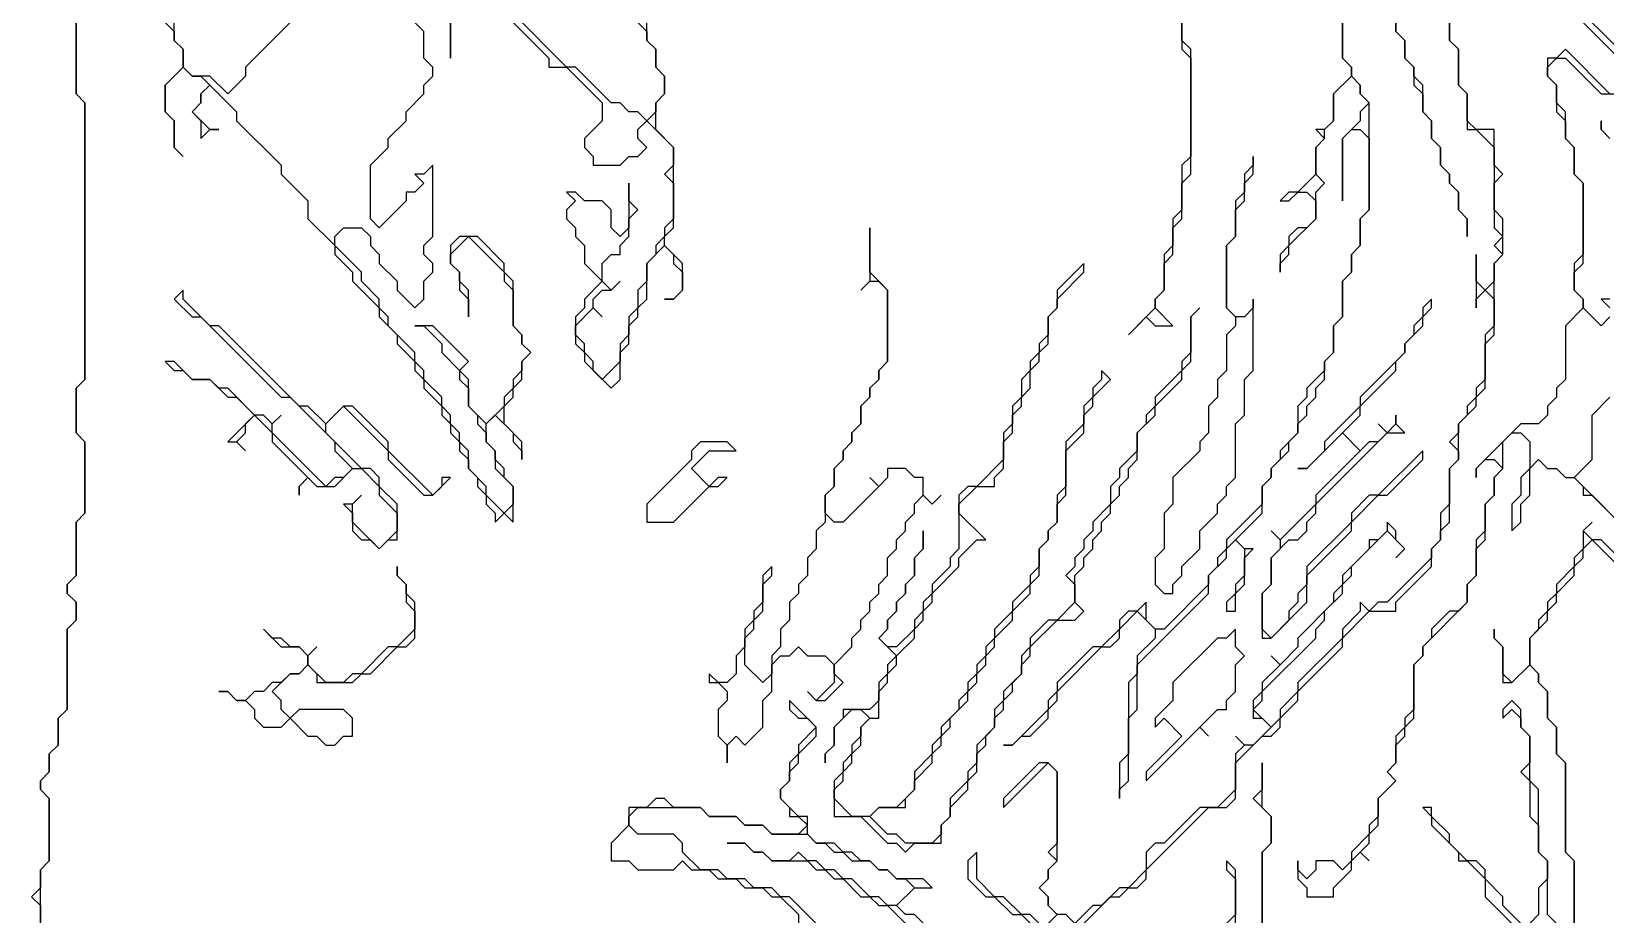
# Model space of a CAD drawing. Header units: metres. Extents: x 0 to 1000, y 0 to 1405.
# Drawn here: x 667 to 711.12, y 767 to 791.75 of the extents above; entities that cross this region are included whole.
import ezdxf

# ---------------------------------------------------------------- set-up
doc = ezdxf.new("R2010")
doc.units = ezdxf.units.M

msp = doc.modelspace()

# ---------------------------------------------------------------- linework, layer by layer
for points in [[(703.75, 794.75), (703.75, 791), (704, 790.75), (704, 790.5), (703.5, 790), (703.5, 789.25), (703.25, 789), (703, 789), (703.25, 788.75), (703, 788.5), (703, 787.75), (702.5, 787.25), (702.25, 787.25), (702, 787), (702.25, 787), (702.5, 787.25), (702.75, 787.25), (703, 787), (703, 786.5), (702.75, 786.25), (702.5, 786.25), (702.25, 786), (702.25, 785.75), (702, 785.5), (702, 785), (702, 785.25), (702.25, 785.5), (702.25, 785.75), (703, 786.5), (703, 787.25), (703.25, 787.5), (703, 787.75), (703, 788.5), (703.25, 788.75), (703.25, 789), (703.5, 789.25), (703.5, 790), (704, 790.5), (704.25, 790.25), (704.25, 790), (704.5, 789.75), (704.25, 789.5), (704.25, 789.25), (703.75, 788.75), (703.75, 787), (703.75, 788.75), (704, 789), (704.25, 789), (704.5, 788.75), (704.5, 786.75), (704.25, 786.5), (704.25, 785.75), (704, 785.5), (704, 785), (703.75, 784.75), (703.75, 783.75), (703.5, 783.5), (703.5, 782.75), (703.25, 782.5), (703.25, 782.25), (702.75, 781.75), (702.75, 781.5), (702.5, 781.25), (702.5, 780.5), (702, 780), (702, 779.75), (701.75, 779.5), (701.75, 779.25), (701.5, 779), (701.5, 778.5), (700.5, 777.5), (700.5, 777.25), (700.25, 777), (700.25, 776.75), (700, 776.5), (700, 776.25), (698.75, 775), (698.5, 775), (698.25, 775.25), (698.25, 775.75), (698, 775.5), (697.75, 775.5), (697.5, 775.25), (697.5, 775), (697, 774.5), (696.75, 774.5), (695.75, 773.5), (695.75, 773.25), (695.5, 773), (695.5, 772.75), (694.5, 771.75), (694.25, 771.75), (694.5, 771.75), (694.75, 772), (695, 772), (695.5, 772.5), (695.5, 772.75), (695.75, 773), (695.75, 773.25), (697, 774.5), (697.25, 774.5), (697.5, 774.75), (697.5, 775), (698, 775.5), (698.5, 775), (698.5, 774.75), (698, 774.25), (698, 773.75), (697.75, 773.5), (697.75, 771.5), (697.5, 771.25), (697.5, 770.25), (697.5, 770.5), (697.75, 770.75), (697.75, 772.5), (698, 772.75), (698, 774), (700, 776), (700, 776.5), (700.5, 777), (700.5, 777.25), (700.75, 777.5), (701, 777.25), (701, 776.5), (700.75, 776.25), (700.75, 776), (700.5, 775.75), (700.5, 775.5), (700.75, 775.5), (700.75, 776), (701, 776.25), (701, 777), (701.25, 777.25), (701, 777.25), (700.75, 777.5), (701.5, 778.25), (701.5, 779), (701.75, 779.25), (701.75, 779.5), (702.25, 780), (702.25, 780.25), (702.5, 780.5), (702.5, 780.75), (702.75, 781), (702.75, 781.25), (703, 781.5), (703, 781.75), (703.25, 782), (703.25, 782.5), (703.5, 782.75), (703.5, 783.5), (703.75, 783.75), (703.75, 784.75), (704, 785), (704, 785.5), (704.25, 785.75), (704.25, 786.5), (704.5, 786.75), (704.5, 789.75), (704.25, 790), (704.25, 790.25), (704, 790.5), (704, 790.75), (703.75, 791), (703.75, 793)], [(668.25, 794), (668.25, 790), (668.5, 789.75), (668.5, 782), (668.25, 781.75), (668.25, 780.5), (668.5, 780.25), (668.5, 778.25), (668.25, 778), (668.25, 776.5), (668, 776.25), (668, 776), (668.25, 775.75), (668.25, 775.25), (668, 775), (668, 772.75), (667.75, 772.5), (667.75, 771.75), (667.5, 771.5), (667.5, 771), (667.25, 770.75), (667.25, 770.5), (667.5, 770.25), (667.5, 768.5), (667.25, 768.25), (667.25, 767.75), (667, 767.5), (667.25, 767.25), (667.25, 766.5)], [(667.25, 766.5), (667.25, 768.25), (667.5, 768.5), (667.5, 770.25), (667.25, 770.5), (667.25, 770.75), (667.5, 771), (667.5, 771.5), (667.75, 771.75), (667.75, 772.5), (668, 772.75), (668, 775), (668.25, 775.25), (668.25, 775.75), (668, 776), (668, 776.25), (668.25, 776.5), (668.25, 778), (668.5, 778.25), (668.5, 780.25), (668.25, 780.5), (668.25, 781.75), (668.5, 782), (668.5, 789.75), (668.25, 790), (668.25, 794)], [(670.25, 792.5), (671, 791.75), (671, 791.5), (671.25, 791.25), (671.25, 790.75), (670.75, 790.25), (670.75, 789.5), (671, 789.25), (671, 788.5), (671.25, 788.25), (671, 788.5), (671, 789.25), (670.75, 789.5), (670.75, 790.25), (671.25, 790.75), (671.5, 790.5), (671.75, 790.5), (672, 790.25), (671.75, 790), (671.75, 789.75), (671.5, 789.5), (671.75, 789.25), (671.75, 788.75), (672, 789), (672.25, 789), (672, 789), (671.5, 789.5), (671.75, 789.75), (671.75, 790), (672, 790.25), (672.75, 789.5), (672.75, 789.25), (674, 788), (674, 787.75), (674.75, 787), (674.75, 786.5), (675.5, 785.75), (675.5, 785.5), (676, 785), (676, 784.75), (676.75, 784), (676.75, 783.75), (677.25, 783.25), (677.25, 783), (677.75, 782.5), (677.75, 782.25), (678, 782), (678, 781.75), (678.5, 781.25), (678.5, 781), (678.75, 780.75), (678.75, 780.5), (679, 780.25), (679, 780), (679.25, 779.75), (679.25, 779.5), (679.5, 779.25), (679.5, 779), (679.75, 778.75), (679.75, 778.5), (680, 778.25), (680, 778), (680.25, 778.25), (680.5, 778), (680.5, 779), (680.25, 779.25), (680.25, 779.5), (680, 779.75), (680, 780), (679.75, 780.25), (679.75, 780.75), (680, 781), (680.5, 780.5), (680.5, 780.25), (680.75, 780), (680.75, 779.75), (680.75, 780.25), (680.25, 780.75), (680.25, 781.25), (680.5, 781.5), (680.5, 781.75), (680.75, 782), (680.75, 782.5), (681, 782.75), (680.75, 783), (680.75, 783.25), (680.5, 783.5), (680.5, 784.75), (680.25, 785), (680.25, 785.25), (679.5, 786), (679, 786), (678.75, 785.75), (678.75, 785.25), (679, 785), (679, 784.5), (679.25, 784.25), (679.25, 783.75), (679.25, 784.5), (679, 784.75), (679, 785), (678.75, 785.25), (678.75, 785.5), (679.25, 786), (680.25, 785), (680.25, 784.75), (680.5, 784.5), (680.5, 783.5), (680.75, 783.25), (680.75, 783), (681, 782.75), (680.75, 782.5), (680.75, 782.25), (680.5, 782), (680.5, 781.75), (680.25, 781.5), (680.25, 781.25), (679.75, 780.75), (679.25, 781.25), (679.25, 782), (679, 782.25), (679.25, 782.5), (678.25, 783.5), (677.75, 783.5), (678, 783.5), (678.5, 783), (678.5, 782.75), (679, 782.25), (679, 782), (679.25, 781.75), (679.25, 781.25), (679.5, 781), (679.5, 780.75), (679.75, 780.5), (679.75, 780.25), (680, 780), (680, 779.5), (680.5, 779), (680.5, 778.5), (680.25, 778.25), (679.75, 778.75), (679.75, 779), (679.25, 779.5), (679.25, 780), (679, 780.25), (679, 780.5), (678.75, 780.75), (678.75, 781), (678.5, 781.25), (678.5, 781.5), (678, 782), (678, 782.25), (677.75, 782.5), (677.75, 782.75), (677, 783.5), (677, 783.75), (676.75, 784), (676.75, 784.25), (676.25, 784.75), (676.25, 785), (675.5, 785.75), (675.5, 786), (675.75, 786.25), (676.25, 786.25), (676.5, 786), (676.5, 785.75), (676.75, 785.5), (676.75, 785.25), (677.25, 784.75), (677.25, 784.5), (677.75, 784), (678, 784.25), (678, 784.75), (678.25, 785), (678.25, 785.25), (678, 785.5), (678, 785.75), (678.25, 786), (678.25, 788), (678, 787.75), (677.75, 787.75), (678, 787.5), (677.75, 787.25), (677.5, 787.25), (677.5, 787), (676.75, 786.25), (676.5, 786.5), (676.5, 788), (677, 788.5), (677, 788.75), (677.5, 789.25), (677.5, 789.5), (678, 790), (678, 790.25), (678.25, 790.5), (678.25, 790.75), (678, 791), (678, 791.75), (677.75, 792)], [(706.75, 792.5), (706.75, 791.5), (707, 791.25), (707, 790.25), (707.25, 790), (707.25, 789), (707.5, 789), (708, 788.5), (708, 786.25), (708.25, 786), (708, 785.75), (708.25, 785.5), (708, 785.25), (708, 784.75), (707.75, 784.5), (707.5, 784.75), (707.5, 785.5), (707.5, 784), (707.5, 784.25), (707.75, 784.5), (708, 784.25), (708, 783.5), (707.75, 783.25), (707.75, 782), (707.5, 781.75), (707.5, 781.5), (707.25, 781.25), (707.25, 781), (707, 780.75), (707, 780.5), (706.75, 780.25), (707, 780), (707, 779.75), (706.75, 779.5), (706.75, 778.5), (706.5, 778.25), (706.5, 777.5), (706.25, 777.25), (706.25, 777), (705, 775.75), (704.75, 775.75), (704.5, 775.5), (704.25, 775.75), (704.25, 775.5), (703.75, 775), (703.75, 774.75), (702.5, 773.5), (702.5, 773.25), (702, 772.75), (702, 772.5), (701.75, 772.25), (701.25, 772.75), (701.5, 773), (701.5, 773.25), (703, 774.75), (703, 775), (703.25, 775.25), (703.25, 775.5), (703.75, 776), (703.75, 776.25), (704, 776.5), (704, 776.75), (705, 777.75), (705.5, 777.25), (705.25, 777), (705.5, 777.25), (705.25, 777.5), (705.25, 777.75), (705, 778), (705, 777.75), (704.75, 777.5), (704.5, 777.5), (704.5, 777.25), (703.75, 776.5), (703.75, 776.25), (703.5, 776), (703.5, 775.75), (702.5, 774.75), (702.5, 774.5), (702, 774), (701.75, 774.25), (702, 774), (701.5, 773.5), (701.5, 773.25), (701.25, 773), (701.25, 772.5), (701.5, 772.5), (701.75, 772.25), (701.25, 771.75), (701, 771.75), (700.75, 772), (701, 771.75), (700.75, 771.5), (700.75, 770.5), (700.25, 770), (699.75, 770), (698.75, 769), (698.5, 769), (698.25, 768.75), (698.25, 768.25), (697.75, 767.75), (697.5, 767.75), (697, 767.25), (696.75, 767.25), (696.25, 766.75), (696, 767), (695.75, 767), (695.5, 767.25), (695.5, 767.5), (695.25, 767.75), (695.5, 768), (695.5, 768.25), (695.75, 768.5), (695.75, 771), (695.5, 771.25), (695.25, 771.25), (694.25, 770.25), (694.25, 770), (695.5, 771.25), (695.75, 771), (695.75, 769), (695.5, 768.75), (695.75, 768.5), (695.5, 768.25), (695.5, 768), (695.25, 767.75), (695.5, 767.5), (695.5, 767.25), (695.75, 767), (695.5, 766.75)], [(696.5, 766.75), (697.25, 767.5), (697.5, 767.5), (697.75, 767.75), (698, 767.75), (698.25, 768), (698.25, 768.25), (700, 770), (700.5, 770), (700.75, 770.25), (700.75, 771.25), (701.5, 772), (701.75, 772), (702, 772.25), (702, 772.5), (702.5, 773), (702.5, 773.25), (703.75, 774.5), (703.75, 774.75), (704.5, 775.5), (705.25, 775.5), (705.25, 775.75), (706.25, 776.75), (706.25, 777.25), (706.5, 777.5), (706.5, 777.75), (706.75, 778), (706.75, 779.5), (707, 779.75), (707, 780.75), (707.5, 781.25), (707.5, 781.5), (707.75, 781.75), (707.75, 783), (708, 783.25), (708, 785.25), (708.25, 785.5), (708.25, 786.5), (708, 786.75), (708, 787.5), (708.25, 787.75), (708, 788), (708, 789), (707.5, 789), (707.25, 789.25), (707.25, 790), (707, 790.25), (707, 791.25), (706.75, 791.5), (706.75, 792.5)], [(699.25, 792.5), (699.25, 791.25), (699.5, 791), (699.5, 788.25), (699.25, 788), (699.25, 786.75), (699, 786.5), (699, 785.75), (698.75, 785.5), (698.75, 784.5), (698.5, 784.25), (698.5, 784), (697.75, 783.25), (698.25, 783.75), (698.5, 783.5), (699, 783.5), (698.5, 784), (698.5, 784.25), (698.75, 784.5), (698.75, 785.25), (699, 785.5), (699, 786.25), (699.25, 786.5), (699.25, 787.5), (699.5, 787.75), (699.5, 791.25), (699.25, 791.5), (699.25, 792.5)], [(710, 792.5), (711.5, 791)], [(711.5, 791.25), (710.25, 792.5)], [(674.5, 792.25), (673, 790.75), (673, 790.5), (672.5, 790), (672, 790.5), (671.5, 790.5), (671.25, 790.75), (671.25, 791.25), (671, 791.5), (671, 792)], [(684, 792), (684.25, 791.75), (684.25, 791.5), (684.5, 791.25), (684.5, 790.75), (684.75, 790.5), (684.75, 790), (684.5, 789.75), (684.5, 789.5), (684.25, 789.25), (684, 789.5), (683.75, 789.5), (683.5, 789.75), (683.25, 789.75), (682.25, 790.75), (682, 790.75), (680.5, 792.25)], [(705.25, 792.25), (705.25, 791.75), (705.5, 791.5), (705.5, 791), (705.75, 790.75), (705.75, 790.25), (706, 790), (706, 789.5), (706.25, 789.25), (706.25, 788.75), (706.5, 788.5), (706.5, 788), (706.75, 787.75), (706.75, 787.5), (707, 787.25), (707, 786.75), (707.25, 786.5), (707.25, 786), (707.25, 786.5), (707, 786.75), (707, 787.25), (706.75, 787.5), (706.75, 787.75), (706.5, 788), (706.5, 788.5), (706.25, 788.75), (706.25, 789.25), (706, 789.5), (706, 790.25), (705.75, 790.5), (705.75, 790.75), (705.5, 791), (705.5, 791.5), (705.25, 791.75), (705.25, 792.25)], [(678.75, 792), (678.75, 791), (678.75, 792)], [(680.5, 792), (681.5, 791), (681.5, 790.75), (682, 790.75), (683, 789.75), (683, 789.25), (682.5, 788.75), (682.5, 788.5), (682.75, 788.25), (682.75, 788), (683.5, 788), (683.75, 788.25), (684, 788.25), (684.25, 788.5), (684, 788.75), (684, 789), (684.25, 789.25), (685, 788.5), (685, 788), (684.75, 787.75), (685, 787.5), (685, 786.5), (684.75, 786.25), (684.75, 786), (684.5, 785.75), (684.5, 785.5), (684.25, 785.25), (684.25, 784.75), (684, 784.5), (684, 784), (683.75, 783.75), (683.75, 783.25), (683.5, 783), (683.5, 782.5), (683, 782), (682.75, 782.25), (682.75, 782.5), (682.5, 782.75), (682.5, 783), (682.25, 783.25), (682.25, 783.5), (682.75, 784), (683, 783.75), (682.75, 784), (682.75, 784.25), (683, 784.5), (683.25, 784.5), (683.5, 784.75), (683.25, 784.5), (683, 784.75), (683, 785.25), (683.25, 785.5), (683.5, 785.5), (683.5, 785.75), (683.75, 786), (683.75, 786.5), (684, 786.75), (683.75, 787), (683.75, 787.5), (683.75, 786.25), (683.5, 786), (683.25, 786.25), (683.25, 786.75), (683, 787), (682.5, 787), (682.25, 787.25), (682, 787.25), (682.25, 787), (682, 786.75), (682, 786.5), (682.25, 786.25), (682.25, 786), (682.5, 785.75), (682.5, 785.25), (683, 784.75), (682.5, 784.25), (682.5, 784), (682.25, 783.75), (682.25, 783), (682.5, 782.75), (682.5, 782.5), (683.25, 781.75), (683.5, 782), (683.5, 782.75), (683.75, 783), (683.75, 783.5), (684, 783.75), (684, 784), (684.25, 784.25), (684.25, 785.25), (684.75, 785.75), (685, 785.5), (685, 785.25), (685.25, 785), (685.25, 784.5), (685, 784.25), (684.75, 784.25), (685, 784.25), (685.25, 784.5), (685.25, 785.25), (684.75, 785.75), (684.75, 786), (685, 786.25), (685, 788.5), (684.5, 789), (684.5, 789.75), (684.75, 790), (684.75, 790.5), (684.5, 790.75), (684.5, 791.25), (684.25, 791.5), (684.25, 792)], [(711.25, 790), (710, 791.25), (709.75, 791), (709.5, 791), (709.5, 790.5), (709.75, 790.25), (709.75, 789.5), (710, 789.25), (710, 788.75), (710.25, 788.5), (710.25, 787.75), (710.5, 787.5), (710.5, 785.5), (710.25, 785.25), (710.25, 784.5), (710.5, 784.25), (710.5, 784), (710, 783.5), (710, 782), (709.75, 781.75), (709.75, 781.5), (709.5, 781.25), (709.5, 781), (709.25, 780.75), (708.75, 780.75), (707.5, 779.5), (707.5, 779.25), (707.5, 779.5), (707.75, 779.75), (708, 779.75), (708.25, 779.5), (708, 779.25), (708, 778.75), (707.75, 778.5), (707.75, 777.75), (707.5, 777.5), (707.5, 776.5), (707.25, 776.25), (707.25, 775.75), (707, 775.5), (706.75, 775.5), (706.25, 775), (706.25, 774.75), (706, 774.5), (706, 774.25), (705.75, 774), (705.75, 772.75), (705.5, 772.5), (705.5, 772.25), (705.25, 772), (705.25, 771.25), (705, 771), (705.25, 770.75), (704.75, 770.25), (704.75, 769.75), (704.5, 769.5), (704.5, 769.25), (704, 768.75), (704, 768.5), (703.75, 768.25), (703.5, 768.5), (703, 768.5), (703, 768.25), (702.75, 768), (702.5, 768.25), (702.5, 768.5), (702.5, 768), (702.75, 767.75), (702.75, 767.5), (703.5, 767.5), (703.5, 767.75), (704, 768.25), (704, 768.5), (704.25, 768.75), (704.5, 768.5), (704.25, 768.75), (704.5, 769), (704.5, 769.25), (704.75, 769.5), (704.75, 770.25), (705.25, 770.75), (705, 771), (705.25, 771.25), (705.25, 771.75), (705.5, 772), (705.5, 772.25), (705.75, 772.5), (705.75, 774), (706, 774.25), (706, 774.5), (707.25, 775.75), (707.25, 776.25), (707.5, 776.5), (707.5, 777.25), (707.75, 777.5), (707.75, 778.5), (708, 778.75), (708, 779.25), (708.25, 779.5), (708.25, 780.25), (708.5, 780.5), (708.75, 780.5), (709, 780.25), (709, 779.5), (708.75, 779.25), (708.75, 778.75), (708.5, 778.5), (708.5, 777.75), (708.75, 778), (708.75, 778.5), (709, 778.75), (709, 779.5), (709.25, 779.75), (709.5, 779.5), (709.75, 779.5), (710, 779.25), (710.25, 779.25), (710.5, 779), (710.5, 778.75), (710.75, 778.75), (711.5, 778)], [(711.25, 783.75), (711, 783.5), (710.5, 784), (710.5, 784.25), (710.25, 784.5), (710.25, 785), (710.5, 785.25), (710.5, 787.5), (710.25, 787.75), (710.25, 788.5), (710, 788.75), (710, 789.5), (709.75, 789.75), (709.75, 790.25), (709.5, 790.5), (709.5, 790.75), (709.75, 791), (710, 791), (711, 790), (711.5, 790)], [(711.25, 788.75), (711, 789), (711, 789.25), (711, 789), (711.25, 788.75)], [(711.25, 784.25), (711, 784.25), (711.25, 784)], [(711.25, 778.25), (710.25, 779.25), (710.75, 779.75), (710.75, 781), (711.25, 781.5)], [(712.25, 776.25), (711, 777.5), (710.75, 777.5), (710.5, 777.75), (710.75, 778), (710.5, 777.75), (710.5, 777.25), (710.25, 777), (710.25, 776.75), (709.75, 776.25), (709.75, 776), (709.5, 775.75), (709.5, 775.5), (709.25, 775.25), (709.25, 775), (709, 774.75), (709, 774), (708.5, 773.5), (708.25, 773.75), (708.25, 774.5), (708, 774.75), (708, 775), (708, 774.75), (708.25, 774.5), (708.25, 773.5), (708.5, 773.5), (709, 774), (709.25, 773.75), (709.25, 773.5), (709.5, 773.25), (709.5, 772.5), (709.75, 772.25), (709.75, 771.5), (710, 771.25), (710, 768.75), (710.25, 768.5), (710.25, 765.75)], [(710.25, 765.75), (710.25, 768.5), (710, 768.75), (710, 771.25), (709.75, 771.5), (709.75, 772.25), (709.5, 772.5), (709.5, 773.25), (709.25, 773.5), (709.25, 773.75), (709, 774), (709, 774.75), (709.5, 775.25), (709.5, 775.5), (709.75, 775.75), (709.75, 776), (710.25, 776.5), (710.25, 776.75), (710.5, 777), (710.5, 777.25), (710.75, 777.5), (711.5, 776.75)], [(692.25, 766.5), (691.75, 767), (691.5, 767), (691.25, 767.25), (691.75, 767.75), (692.25, 767.75), (692, 768), (691.25, 768), (691, 768.25), (690.75, 768.25), (690.5, 768.5), (690.25, 768.5), (690, 768.75), (689.75, 768.75), (689.5, 769), (689, 769), (688.75, 769.25), (688.75, 769.75), (688.5, 769.75), (688, 770.25), (688, 770.5), (688.25, 770.75), (688.25, 771), (688.5, 771.25), (688.5, 771.5), (689, 772), (689, 772.25), (688.25, 773), (688.25, 772.75), (688.5, 772.5), (688.75, 772.5), (689, 772.25), (688.5, 771.75), (688.5, 771.5), (688.25, 771.25), (688.25, 770.75), (688, 770.5), (688, 770.25), (688.25, 770), (688.25, 769.75), (688.5, 769.75), (688.75, 769.5), (688.5, 769.25), (687.75, 769.25), (687.5, 769.5), (687, 769.5), (686.75, 769.75), (686, 769.75), (685.75, 770), (685, 770), (684.75, 770.25), (684.5, 770.25), (684.25, 770), (683.75, 770), (683.75, 769.5), (683.25, 769), (683.25, 768.5), (683.75, 768.5), (684, 768.25), (685, 768.25), (685.25, 768.5), (685.5, 768.25), (686, 768.25), (686.25, 768), (686.75, 768), (687, 767.75), (687.5, 767.75), (687.75, 767.5), (688, 767.5), (688.5, 767), (688.5, 766.75)], [(709.75, 766.75), (709.5, 767), (709.5, 768.5), (709.25, 768.75), (709.25, 770.5), (709, 770.75), (709, 772), (708.75, 772.25), (708.75, 772.75), (708.5, 773), (708.25, 772.75), (708.25, 772.5), (708.5, 772.75), (708.75, 772.5), (708.75, 772.25), (709, 772), (709, 771.25), (708.75, 771), (709, 770.75), (709, 769.75), (709.25, 769.5), (709.25, 768.75), (709.5, 768.5), (709.5, 768), (709.25, 767.75), (709.25, 767), (709, 766.75)], [(701.5, 766.5), (701.5, 768.75), (701.75, 769), (701.75, 769.75), (701.5, 770), (701.5, 771.25), (701.5, 770.5), (701.25, 770.25), (701.75, 769.75), (701.75, 769), (701.5, 768.75), (701.5, 765)], [(689.25, 766.5), (688.25, 767.5), (688, 767.5), (687.75, 767.75), (687.25, 767.75), (687, 768), (686.5, 768), (686.25, 768.25), (685.75, 768.25), (685.25, 768.75), (685.25, 769), (685, 769.25), (684, 769.25), (683.75, 769.5), (683.75, 769.75), (684, 770), (685.75, 770), (686, 769.75), (686.75, 769.75), (687, 769.5), (687.5, 769.5), (687.75, 769.25), (688.75, 769.25), (689, 769), (689.25, 769), (689.5, 768.75), (689.75, 768.75), (690, 768.5), (690.5, 768.5), (690.75, 768.25), (691, 768.25), (691.25, 768), (691.5, 768), (691.75, 767.75), (691.25, 767.25), (691, 767.25), (690.75, 767.5), (690.5, 767.5), (690, 768), (689.75, 768), (689.5, 768.25), (689.25, 768.25), (689, 768.5), (688.75, 768.5), (688.5, 768.75), (688.25, 768.5), (687.75, 768.5), (687.5, 768.75), (687.25, 768.75), (687, 769), (686.5, 769), (687, 769), (687.25, 768.75), (687.5, 768.75), (687.75, 768.5), (688.75, 768.5), (689, 768.25), (689.25, 768.25), (689.5, 768), (689.75, 768), (690.25, 767.5), (690.5, 767.5), (690.75, 767.25), (691, 767.25), (691.5, 766.75)], [(708.75, 766.75), (708.25, 767.25), (708.25, 767.5), (707.75, 768), (707.75, 768.25), (707.5, 768.5), (707.25, 768.5), (706.75, 769), (706.75, 769.25), (706.25, 769.75), (706.25, 770), (706, 770), (706.25, 769.75), (706.25, 769.5), (707, 768.75), (707, 768.5), (707.25, 768.5), (707.75, 768), (707.75, 767.5), (709.5, 765.75)], [(695.25, 766.75), (695, 767), (694.75, 767), (694.25, 767.5), (694, 767.5), (693.5, 768), (693.5, 768.75), (693.25, 768.5), (693.25, 768), (693.75, 767.5), (694, 767.5), (694.5, 767), (694.75, 767), (695.25, 766.5)], [(700.75, 766.75), (700.75, 768.25), (700.5, 768.5), (700.5, 768.25), (700.75, 768), (700.75, 767), (700.5, 766.75)]]:
    msp.add_lwpolyline(points)
for points in [[(701.25, 788.25), (701.25, 788), (701, 787.75), (701, 787.25), (700.75, 787), (700.75, 786), (700.5, 785.75), (700.5, 784), (700.75, 783.75), (700.75, 783.5), (700.5, 783.25), (700.5, 782.25), (700.25, 782), (700.25, 781.5), (700, 781.25), (700, 780.5), (699.75, 780.25), (699.75, 780), (699, 779.25), (699, 778.5), (698.75, 778.25), (698.75, 777.25), (698.5, 777), (698.5, 776.25), (698.75, 776), (699, 776), (699, 776.25), (699.25, 776.5), (699.25, 776.75), (699.75, 777.25), (699.75, 777.75), (700.25, 778.25), (700.25, 778.5), (700.5, 778.75), (700.5, 779), (700.75, 779.25), (700.75, 780.75), (701, 781), (701, 782), (701.25, 782.25), (701.25, 784.25), (701.25, 784), (701, 783.75), (700.75, 783.75), (700.5, 784), (700.5, 785.75), (700.75, 786), (700.75, 786.75), (701, 787), (701, 787.5), (701.25, 787.75)], [(690.5, 786.25), (690.5, 784.75), (690.25, 784.5), (690.5, 784.75), (690.75, 784.75), (691, 784.5), (691, 782.5), (690.75, 782.25), (690.75, 782), (690.5, 781.75), (690.5, 781.5), (690.25, 781.25), (690.25, 780.75), (690, 780.5), (690, 780.25), (689.75, 780), (689.75, 779.75), (689.5, 779.5), (689.5, 779), (689.25, 778.75), (689.25, 778), (689, 777.75), (689, 777.25), (688.75, 777), (688.75, 776.5), (688.5, 776.25), (688.5, 776), (688.25, 775.75), (688.25, 775.25), (688, 775), (688, 774.5), (687.75, 774.25), (687.75, 773.75), (687.5, 773.5), (687, 774), (687, 774.75), (687.25, 775), (687.25, 775.25), (687.5, 775.5), (687.5, 776.25), (687.75, 776.5), (687.75, 776.75), (687.5, 776.5), (687.5, 775.75), (687.25, 775.5), (687.25, 775.25), (687, 775), (687, 774.5), (686.75, 774.25), (686.75, 773.75), (686.5, 773.5), (686.25, 773.5), (686, 773.75), (686, 773.5), (686.25, 773.5), (686.5, 773.25), (686.5, 773), (686.25, 772.75), (686.25, 772), (686.5, 771.75), (686.5, 771.25), (686.5, 771.75), (686.75, 772), (687, 771.75), (687.5, 772.25), (687.5, 773), (687.75, 773.25), (687.75, 774), (688, 774.25), (688.25, 774.25), (688.5, 774.5), (688.75, 774.25), (689.25, 774.25), (689.5, 774), (689.5, 773.5), (689, 773), (688.75, 773.25), (689, 773), (689.25, 773), (689.75, 773.5), (689.5, 773.75), (689.5, 774), (690, 774.5), (690, 774.75), (690.25, 775), (690.25, 775.25), (690.5, 775.5), (690.5, 775.75), (690.75, 776), (690.75, 776.25), (691, 776.5), (691, 777), (691.25, 777.25), (691.25, 777.5), (691.5, 777.75), (691.5, 778), (691.75, 778.25), (691.75, 778.5), (692, 778.75), (692.25, 778.5), (692.5, 778.75), (692.25, 778.5), (692, 778.75), (692, 779.25), (691.75, 779.25), (691.5, 779.5), (691, 779.5), (691, 779.25), (690.75, 779), (690.5, 779.25), (690.75, 779), (689.75, 778), (689.5, 778), (689.25, 778.25), (689.25, 778.75), (689.5, 779), (689.5, 779.5), (689.75, 779.75), (689.75, 780), (690, 780.25), (690, 780.5), (690.25, 780.75), (690.25, 781.25), (690.5, 781.5), (690.5, 781.75), (690.75, 782), (690.75, 782.25), (691, 782.5), (691, 784.5), (690.5, 785)], [(696.5, 785.25), (695.75, 784.5), (695.75, 784), (695.5, 783.75), (695.5, 783.25), (695.25, 783), (695.25, 782.75), (695, 782.5), (695, 782.25), (694.75, 782), (694.75, 781.5), (694.5, 781.25), (694.5, 780.75), (694.25, 780.5), (694.25, 779.75), (693.5, 779), (693.25, 779), (693, 778.75), (693, 777.25), (692.75, 777), (692.75, 776.75), (692.25, 776.25), (692.25, 776), (692, 775.75), (692, 775.5), (691.75, 775.25), (691.75, 775), (691.25, 774.5), (691, 774.5), (690.75, 774.75), (691, 775), (691, 775.25), (691.25, 775.5), (691.25, 775.75), (691.5, 776), (691.5, 776.25), (691.75, 776.5), (691.75, 777), (692, 777.25), (692, 777.75), (692, 777.25), (691.75, 777), (691.75, 776.5), (691.5, 776.25), (691.5, 776), (691.25, 775.75), (691.25, 775.5), (691, 775.25), (691, 775), (690.75, 774.75), (691.25, 774.25), (691, 774), (691, 773.75), (690.75, 773.5), (690.75, 773), (690.5, 772.75), (689.75, 772.75), (689.75, 772.5), (689.5, 772.25), (689.5, 771.75), (689.25, 771.5), (689.25, 771.25), (689.25, 771.5), (689.5, 771.75), (689.5, 772.25), (690, 772.75), (690.25, 772.75), (690.5, 772.5), (690.25, 772.25), (690.25, 772), (690, 771.75), (690, 771.5), (689.75, 771.25), (689.75, 771), (689.5, 770.75), (689.5, 769.75), (690.25, 769.75), (691, 769), (691.25, 769), (691.5, 768.75), (691.75, 769), (692.5, 769), (692.5, 769.5), (692.75, 769.75), (692.75, 770), (693.25, 770.5), (693.25, 770.75), (693.5, 771), (693.5, 771.5), (693.75, 771.75), (693.75, 772), (694, 772.25), (694, 772.5), (694.25, 772.75), (694.25, 773), (694.5, 773.25), (694.5, 773.5), (694.75, 773.75), (694.75, 774), (695, 774.25), (695, 774.5), (695.75, 775.25), (696.25, 775.25), (696.5, 775.5), (696.25, 775.75), (696.25, 776.5), (696.5, 776.75), (696.5, 777), (696.75, 777.25), (696.75, 777.5), (697, 777.75), (697, 778), (697.25, 778.25), (697.25, 778.5), (697.5, 778.75), (697.5, 779), (697.75, 779.25), (697.75, 779.5), (698, 779.75), (698, 780.5), (698.5, 781), (698.5, 781.25), (699.25, 782), (699.25, 782.25), (699.5, 782.5), (699.5, 783.75), (699.75, 784), (699.5, 783.75), (699.5, 782.75), (699.25, 782.5), (699.25, 782.25), (698.5, 781.5), (698.5, 781.25), (698.25, 781), (698.25, 780.75), (698, 780.5), (698, 780), (697.5, 779.5), (697.5, 779.25), (697.25, 779), (697.25, 778.5), (696.75, 778), (696.75, 777.75), (696.5, 777.5), (696.5, 777.25), (696.25, 777), (696.25, 776.75), (696, 776.5), (696.25, 776.25), (696.25, 775.75), (695.75, 775.25), (695.5, 775.25), (695, 774.75), (695, 774.5), (694.75, 774.25), (694.75, 773.75), (694.25, 773.25), (694.25, 773), (694, 772.75), (694, 772.25), (693.5, 771.75), (693.5, 771.25), (693.25, 771), (693.25, 770.75), (692.75, 770.25), (692.75, 769.75), (692.5, 769.5), (692.5, 769.25), (692.25, 769), (691.5, 769), (691.25, 769.25), (691, 769.25), (690.5, 769.75), (690.75, 770), (691.5, 770), (691.5, 770.25), (691.75, 770.5), (691.75, 770.75), (692.25, 771.25), (692.25, 771.5), (692.5, 771.75), (692.5, 772), (692.75, 772.25), (692.75, 772.5), (693.25, 773), (693.25, 773.25), (693.5, 773.5), (693.5, 773.75), (693.75, 774), (693.75, 774.25), (694, 774.5), (694, 774.75), (694.5, 775.25), (694.5, 775.5), (695, 776), (695, 776.25), (695.25, 776.5), (695.25, 777.25), (695.5, 777.5), (695.5, 777.75), (695.75, 778), (695.75, 778.5), (696, 778.75), (696, 780), (696.5, 780.5), (696.5, 781), (696.75, 781.25), (696.75, 781.5), (697.25, 782), (697, 782.25), (697, 782), (696.75, 781.75), (696.75, 781.5), (696.5, 781.25), (696.5, 780.75), (696, 780.25), (696, 779), (695.75, 778.75), (695.75, 778), (695.5, 777.75), (695.5, 777.5), (695.25, 777.25), (695.25, 776.75), (695, 776.5), (695, 776.25), (694.5, 775.75), (694.5, 775.5), (694, 775), (694, 774.75), (693.75, 774.5), (693.75, 774.25), (693.5, 774), (693.5, 773.75), (693.25, 773.5), (693.25, 773.25), (693, 773), (693, 772.75), (692.5, 772.25), (692.5, 772), (692.25, 771.75), (692.25, 771.5), (691.75, 771), (691.75, 770.5), (691.25, 770), (690.75, 770), (690.5, 769.75), (690, 769.75), (689.5, 770.25), (689.5, 770.5), (689.75, 770.75), (689.75, 771), (690, 771.25), (690, 771.5), (690.25, 771.75), (690.25, 772.25), (690.5, 772.5), (690.75, 772.5), (690.75, 773.25), (691, 773.5), (691, 773.75), (691.25, 774), (691.25, 774.25), (691.75, 774.75), (691.75, 775), (692, 775.25), (692, 775.5), (692.25, 775.75), (692.25, 776), (693, 776.75), (693, 777), (693.5, 777.5), (693.75, 777.5), (693, 778.25), (693, 778.5), (693.5, 779), (694, 779), (694, 779.25), (694.25, 779.5), (694.25, 780.25), (694.5, 780.5), (694.5, 781), (694.75, 781.25), (694.75, 781.5), (695, 781.75), (695, 782.25), (695.25, 782.5), (695.25, 782.75), (695.5, 783), (695.5, 783.75), (695.75, 784), (695.75, 784.25), (696.5, 785)], [(671.25, 784.5), (671, 784.25), (671.5, 783.75), (671.75, 783.75), (674, 781.5), (674.25, 781.5), (675.5, 780.25), (675.5, 780), (676, 779.5), (675.75, 779.25), (675.5, 779.25), (675.25, 779), (673.75, 780.5), (673.75, 780.75), (674, 781), (673.75, 780.75), (673.5, 781), (673.25, 781), (672.5, 781.75), (672.25, 781.75), (672, 782), (671.5, 782), (671, 782.5), (670.75, 782.5), (671, 782.25), (671.25, 782.25), (671.5, 782), (672, 782), (672.5, 781.5), (672.75, 781.5), (673.25, 781), (672.5, 780.25), (672.75, 780.25), (673, 780), (672.75, 780.25), (673, 780.5), (673, 780.75), (673.25, 781), (673.75, 780.5), (673.75, 780.25), (674.75, 779.25), (674.5, 779), (674.5, 778.75), (674.5, 779), (674.75, 779.25), (675, 779), (675.5, 779), (676, 779.5), (676.25, 779.5), (676.75, 779), (676.75, 778.75), (677.25, 778.25), (677.25, 777.75), (676.75, 777.25), (676, 778), (676, 778.5), (676.25, 778.75), (676, 778.5), (675.75, 778.5), (676, 778.25), (676, 777.75), (676.25, 777.5), (676.5, 777.5), (676.75, 777.25), (677, 777.5), (677.25, 777.5), (677.25, 778.5), (676.75, 779), (676.75, 779.25), (676.5, 779.5), (676.25, 779.5), (675.25, 780.5), (675.25, 780.75), (675.75, 781.25), (677, 780), (677, 779.75), (678, 778.75), (678.25, 778.75), (678.75, 779.25), (678.5, 779.25), (678.5, 779), (678.25, 778.75), (677, 780), (677, 780.25), (676, 781.25), (675.75, 781.25), (675.25, 780.75), (674.75, 781.25), (674.5, 781.25), (672.25, 783.5), (672, 783.5), (671.25, 784.25)], [(706.25, 784.25), (706, 784), (706, 783.75), (705.75, 783.5), (705.75, 783.25), (705.5, 783), (705.5, 782.75), (704.25, 781.5), (704.25, 781.25), (703.25, 780.25), (703.25, 780), (702.75, 779.5), (702.5, 779.5), (702.75, 779.5), (703.75, 780.5), (704.25, 780), (703, 778.75), (703, 778.5), (702, 777.5), (701.75, 777.75), (702, 777.5), (702, 777.25), (701.75, 777), (701.75, 776.25), (701.5, 776), (701.5, 774.75), (701.75, 774.75), (702.75, 775.75), (702.75, 776.5), (704, 777.75), (704, 778), (704.75, 778.75), (705, 778.75), (706, 779.75), (706, 780), (704.75, 778.75), (704.5, 778.75), (704, 778.25), (704, 778), (702.75, 776.75), (702.75, 776.25), (702.5, 776), (702.5, 775.75), (702.25, 775.5), (702.25, 775.25), (701.75, 774.75), (701.5, 775), (701.5, 776), (701.75, 776.25), (701.75, 777), (702.25, 777.5), (702.5, 777.5), (702.75, 777.75), (702.75, 778), (703, 778.25), (703, 778.5), (705, 780.5), (705.5, 780.5), (705.25, 780.75), (705.25, 781), (705.25, 780.75), (705, 780.5), (704.75, 780.75), (705, 780.5), (704.75, 780.25), (704.5, 780.25), (704.25, 780), (703.75, 780.5), (704.25, 781), (704.25, 781.25), (705.25, 782.25), (705.25, 782.5), (705.5, 782.75), (705.5, 783), (706, 783.5), (706, 783.75), (706.25, 784)], [(685.75, 780.25), (685.5, 780), (685.5, 779.75), (684.25, 778.5), (684.25, 778), (685, 778), (686, 779), (686.25, 779), (686.5, 779.25), (686.25, 779.25), (686, 779), (685.5, 779.5), (686, 780), (686.75, 780), (686.5, 780.25)], [(677.25, 776.75), (677.25, 776.5), (677.5, 776.25), (677.5, 775.75), (677.75, 775.5), (677.75, 775), (677.25, 774.5), (677, 774.5), (676.25, 773.75), (676, 773.75), (675.75, 773.5), (675.25, 773.5), (674.75, 774), (674.75, 774.25), (675, 774.5), (674.75, 774.25), (674.5, 774.5), (674.25, 774.5), (674, 774.75), (673.75, 774.75), (673.5, 775), (674, 774.5), (674.5, 774.5), (674.75, 774.25), (674.75, 774), (674.5, 773.75), (674.25, 773.75), (674, 773.5), (673.75, 773.5), (673.5, 773.25), (673.25, 773.25), (673, 773), (672.75, 773), (672.5, 773.25), (672.25, 773.25), (672.5, 773.25), (672.75, 773), (673, 773), (673.25, 772.75), (673.25, 772.5), (673.5, 772.25), (674, 772.25), (674.25, 772.5), (674.75, 772), (675, 772), (675.25, 771.75), (675.5, 771.75), (675.75, 772), (676, 772), (676, 772.5), (675.75, 772.75), (674.5, 772.75), (674.25, 772.5), (674, 772.75), (674, 773), (673.75, 773.25), (674.25, 773.75), (674.5, 773.75), (674.75, 774), (675, 773.75), (675, 773.5), (676, 773.5), (676.25, 773.75), (676.5, 773.75), (677.25, 774.5), (677.5, 774.5), (677.75, 774.75), (677.75, 775.75), (677.5, 776), (677.5, 776.25), (677.25, 776.5)], [(700.75, 775), (700.5, 774.75), (700.25, 774.75), (699, 773.5), (699, 773), (698.5, 772.5), (698.5, 772.25), (698.75, 772.5), (699.25, 772), (698.25, 771), (698.25, 770.75), (699.75, 772.25), (700, 772), (699.75, 772.25), (700.25, 772.75), (700.5, 772.75), (700.5, 773), (700.75, 773.25), (700.75, 774), (701, 774.25), (700.75, 774.5)]]:
    msp.add_lwpolyline(points, close=True)

doc.saveas('drawing.dxf')
